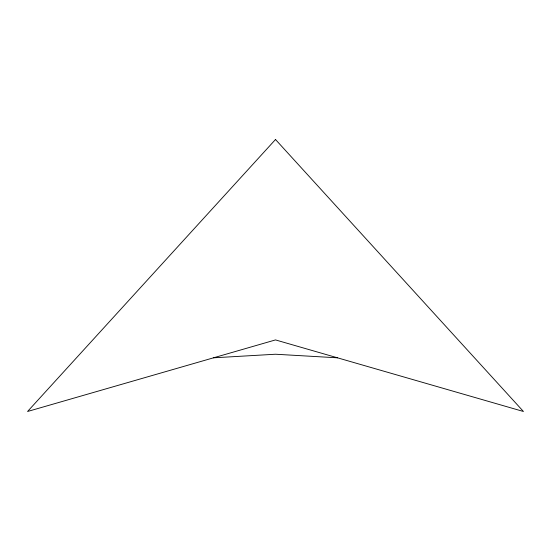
<?xml version="1.0" encoding="UTF-8"?>
<svg xmlns="http://www.w3.org/2000/svg" width="551" height="551" viewBox="0 0 551 551"><rect width="100%" height="100%" fill="white"/><g stroke="black" fill="none" stroke-linecap="round" stroke-linejoin="round"><path stroke-width="0.83" d="M213.512 357.813L275.5 354.231L337.488 357.813M275.5 139.506L27.55 411.494L275.5 339.919L523.45 411.494L275.5 139.506"/></g></svg>
